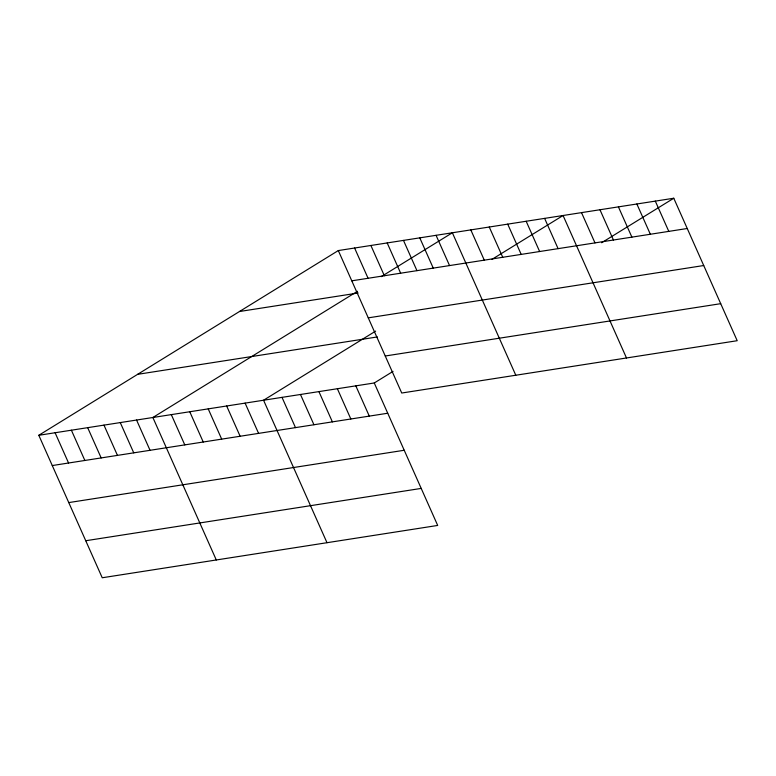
<?xml version="1.0" encoding="UTF-8"?>
<svg xmlns="http://www.w3.org/2000/svg" width="776" height="776" viewBox="0 0 776 776"><rect width="100%" height="100%" fill="white"/><g stroke="black" fill="none" stroke-linecap="round" stroke-linejoin="round"><path stroke-width="1.16" d="M38.8 435.287L374.265 382.975L437.693 525.439L102.228 577.761L38.8 435.287L338.307 250.561L673.772 198.239L737.2 340.712L401.735 393.025L338.307 250.561M357.474 291.291L152.862 417.498L216.291 559.971M381.2 276.663L452.36 232.771L515.798 375.245M375.632 331.11L263.559 400.232L326.997 542.705M491.906 259.397L563.066 215.505L626.494 357.978M374.265 382.975L393.044 371.384M601.613 242.743L673.772 198.239M351.78 280.825L687.245 228.503M239.464 311.515L358.134 293.008M368.26 317.85L703.725 265.528M137.633 374.333L377.388 336.939M385.245 356L720.71 303.678M52.273 465.551L387.738 413.239M68.763 502.586L404.228 450.264M85.748 540.736L421.213 488.414M655.313 201.12L668.796 231.384M636.863 203.991L650.346 234.255M618.414 206.872L631.887 237.136M599.964 209.753L613.438 240.017M581.515 212.624L594.988 242.888M544.616 218.386L558.09 248.65M526.167 221.257L539.64 251.521M507.717 224.138L521.191 254.402M489.258 227.019L502.741 257.283M470.809 229.89L484.282 260.154M436.063 235.312L449.546 265.576M419.777 237.854L433.25 268.118M403.481 240.395L416.954 270.659M387.185 242.936L400.659 273.2M370.889 245.478L384.363 275.742M354.593 248.019L368.076 278.283M355.815 385.847L369.289 416.111M337.366 388.727L350.839 418.991M318.917 391.599L332.39 421.872M300.467 394.48L313.94 424.744M282.008 397.36L295.491 427.625M245.109 403.113L258.583 433.377M226.66 405.993L240.133 436.257M208.21 408.865L221.684 439.129M189.761 411.746L203.234 442.01M171.312 414.626L184.785 444.89M136.566 420.039L150.04 450.303M120.27 422.58L133.744 452.844M103.974 425.122L117.448 455.386M87.678 427.663L101.161 457.927M71.392 430.205L84.865 460.469M55.096 432.746L68.569 463.01"/></g></svg>
